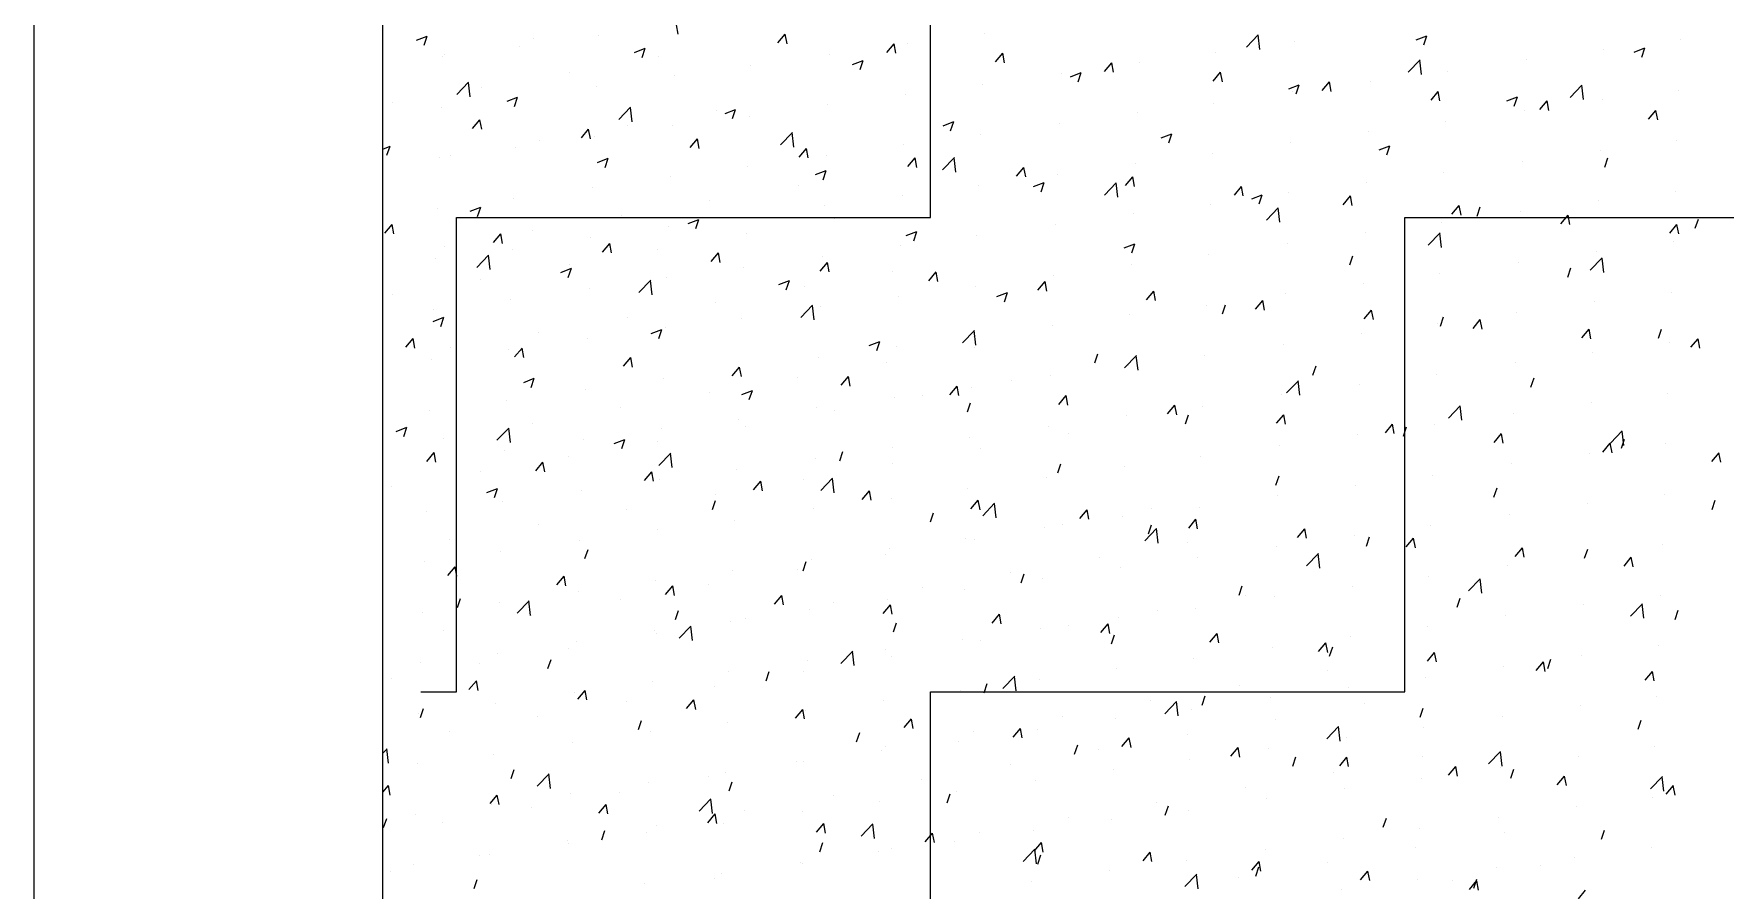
# Model space of a CAD drawing. Header units: millimetres. Extents: x 331487 to 517269, y 198509 to 399936.
# Drawn here: x 414920 to 416035, y 396096 to 396661 of the extents above; entities that cross this region are included whole.
import ezdxf

# ---------------------------------------------------------------- set-up
doc = ezdxf.new("R2010")
doc.units = ezdxf.units.MM
doc.header["$MEASUREMENT"] = 0
doc.layers.add('9th_Column', color=2, linetype='Continuous', lineweight=25)
doc.layers.add('9th_Hatch-4', color=252, linetype='Continuous', lineweight=5)
doc.layers.add('COLUMN', color=6, linetype='Continuous')

msp = doc.modelspace()

# ---------------------------------------------------------------- linework, layer by layer
at = {"layer": '9th_Column'}
for p, q in [((414920.1, 398279), (414920.1, 392419)), ((415150.1, 392649), (415150.1, 398049))]:
    msp.add_line(p, q, dxfattribs=at)
at = {"layer": '9th_Hatch-4', "linetype": 'Continuous'}
for p, q in [((415511.2, 396539.6), (415511.2, 396852.1)), ((415198.7, 396539.6), (415511.2, 396539.6)), ((415198.7, 396227.1), (415198.7, 396539.6)), ((415823.7, 396539.6), (416136.2, 396539.6)), ((415823.7, 396227.1), (415823.7, 396539.6)), ((415175.1, 396227.1), (415198.7, 396227.1)), ((415511.2, 396227.1), (415823.7, 396227.1)), ((415511.2, 395914.6), (415511.2, 396227.1))]:
    msp.add_line(p, q, dxfattribs=at)
at = {"layer": 'COLUMN', "color": 2, "linetype": 'Continuous'}
for p, q in [((415344.8, 396660.5), (415343.7, 396666.7)), ((415546.6, 396660.7), (415546.6, 396660.7)), ((415172.3, 396656.5), (415179.3, 396659.2)), ((415177.3, 396653.2), (415179.3, 396659.2)), ((415240.2, 396652.1), (415240.2, 396652.1)), ((415249.3, 396657.4), (415249.3, 396657.4)), ((415292.1, 396659.6), (415292.1, 396659.6)), ((415316, 396648.5), (415323, 396651.2)), ((415321, 396645.2), (415323, 396651.2)), ((415410.6, 396654.7), (415415.4, 396660.5)), ((415416.6, 396654.2), (415415.4, 396660.5)), ((415482.3, 396648.4), (415487.1, 396654.2)), ((415488.3, 396647.9), (415487.1, 396654.2)), ((415496.1, 396654.3), (415496.1, 396654.3)), ((415719.3, 396651.9), (415727, 396660)), ((415728.1, 396650.5), (415727, 396660)), ((415751.1, 396655.8), (415751.1, 396655.8)), ((415831.2, 396656.7), (415838.2, 396659.4)), ((415836.2, 396653.4), (415838.2, 396659.4)), ((415955, 396650.5), (415955, 396650.5)), ((415974.9, 396648.7), (415981.9, 396651.4)), ((415979.9, 396645.4), (415981.9, 396651.4)), ((416005.5, 396656.9), (416005.5, 396656.9)), ((415189.7, 396645.7), (415189.7, 396645.7)), ((415191, 396647.4), (415191, 396647.4)), ((415331.6, 396645.5), (415331.6, 396645.5)), ((415392.8, 396639.8), (415392.8, 396639.8)), ((415444.7, 396647.2), (415444.7, 396647.2)), ((415459.7, 396640.5), (415466.7, 396643.2)), ((415464.7, 396637.2), (415466.7, 396643.2)), ((415554, 396642.2), (415558.9, 396647.9)), ((415560, 396641.6), (415558.9, 396647.9)), ((415625.8, 396635.9), (415630.6, 396641.6)), ((415631.7, 396635.4), (415630.6, 396641.6)), ((415648.6, 396641.9), (415648.6, 396641.9)), ((415699.1, 396648.3), (415699.1, 396648.3)), ((415826, 396635.4), (415833.8, 396643.5)), ((415834.8, 396633.9), (415833.7, 396643.4)), ((415903.7, 396643.5), (415903.7, 396643.5)), ((415198.9, 396620.7), (415206.7, 396628.8)), ((415207.7, 396619.3), (415206.6, 396628.7)), ((415273.3, 396635.5), (415273.3, 396635.5)), ((415342.3, 396633.4), (415342.3, 396633.4)), ((415545.4, 396627.4), (415545.4, 396627.4)), ((415597.3, 396634.9), (415597.3, 396634.9)), ((415603.4, 396632.5), (415610.4, 396635.2)), ((415608.4, 396629.1), (415610.4, 396635.2)), ((415697.5, 396629.6), (415702.3, 396635.4)), ((415703.5, 396629.1), (415702.3, 396635.4)), ((415747.2, 396624.5), (415754.2, 396627.2)), ((415752.1, 396621.1), (415754.2, 396627.2)), ((415769.2, 396623.3), (415774, 396629.1)), ((415775.2, 396622.8), (415774, 396629.1)), ((415801.2, 396629.6), (415801.2, 396629.6)), ((415851.7, 396636), (415851.7, 396636)), ((415214.9, 396625.5), (415214.9, 396625.5)), ((415232, 396616.3), (415239, 396619)), ((415237, 396612.9), (415239, 396619)), ((415239, 396618.8), (415239, 396618.8)), ((415290.9, 396626.3), (415290.9, 396626.3)), ((415494.8, 396621), (415494.8, 396621)), ((415749.9, 396622.6), (415749.9, 396622.6)), ((415841, 396617.1), (415845.8, 396622.8)), ((415846.9, 396616.5), (415845.8, 396622.8)), ((415890.9, 396616.5), (415897.9, 396619.2)), ((415895.8, 396613.1), (415897.9, 396619.2)), ((415912.7, 396610.8), (415917.5, 396616.5)), ((415918.7, 396610.3), (415917.5, 396616.5)), ((415932.7, 396618.8), (415940.5, 396626.9)), ((415941.5, 396617.4), (415940.4, 396626.8)), ((415953.8, 396617.2), (415953.8, 396617.2)), ((416004.3, 396623.6), (416004.3, 396623.6)), ((415156.6, 396615.4), (415156.6, 396615.4)), ((415188.5, 396612.4), (415188.5, 396612.4)), ((415305.6, 396604.2), (415313.4, 396612.3)), ((415314.4, 396602.7), (415313.3, 396612.2)), ((415369.8, 396610.5), (415369.8, 396610.5)), ((415375.7, 396608.3), (415382.7, 396610.9)), ((415380.7, 396604.9), (415382.7, 396610.9)), ((415391.6, 396606.5), (415391.6, 396606.5)), ((415443.5, 396614), (415443.5, 396614)), ((415647.4, 396608.7), (415647.4, 396608.7)), ((415697.9, 396615.1), (415697.9, 396615.1)), ((415902.4, 396610.2), (415902.4, 396610.2)), ((415984.4, 396604.5), (415989.2, 396610.3)), ((415990.4, 396604), (415989.2, 396610.3)), ((415209.3, 396598.3), (415214.1, 396604.1)), ((415215.3, 396597.8), (415214.1, 396604.1)), ((415281, 396592.1), (415285.8, 396597.8)), ((415287, 396591.5), (415285.8, 396597.8)), ((415311.4, 396600.5), (415311.4, 396600.5)), ((415341.1, 396600.1), (415341.1, 396600.1)), ((415412.3, 396587.6), (415420.1, 396595.7)), ((415421.1, 396586.1), (415420, 396595.6)), ((415519.4, 396600.2), (415526.4, 396602.9)), ((415524.4, 396596.9), (415526.4, 396602.9)), ((415544.1, 396594.1), (415544.1, 396594.1)), ((415596.1, 396601.6), (415596.1, 396601.6)), ((415663.1, 396592.2), (415670.1, 396594.9)), ((415668.1, 396588.9), (415670.1, 396594.9)), ((415800, 396596.3), (415800, 396596.3)), ((415850.5, 396602.7), (415850.5, 396602.7)), ((415150.1, 396584.8), (415155, 396586.7)), ((415152.9, 396580.7), (415155, 396586.7)), ((415237.8, 396585.5), (415237.8, 396585.5)), ((415253.1, 396590.5), (415253.1, 396590.5)), ((415289.7, 396593), (415289.7, 396593)), ((415352.7, 396585.8), (415357.6, 396591.5)), ((415358.7, 396585.2), (415357.6, 396591.5)), ((415424.5, 396579.5), (415429.3, 396585.2)), ((415430.4, 396579), (415429.3, 396585.2)), ((415493.6, 396587.7), (415493.6, 396587.7)), ((415748.7, 396589.3), (415748.7, 396589.3)), ((415806.9, 396584.2), (415813.9, 396586.9)), ((415811.8, 396580.9), (415813.8, 396586.9)), ((415952.6, 396584), (415952.6, 396584)), ((416003.1, 396590.4), (416003.1, 396590.4)), ((415187.3, 396579.1), (415187.3, 396579.1)), ((415194.8, 396580.5), (415194.8, 396580.5)), ((415291.7, 396576), (415298.7, 396578.7)), ((415296.7, 396572.6), (415298.7, 396578.7)), ((415390.3, 396573.2), (415390.3, 396573.2)), ((415442.3, 396580.7), (415442.3, 396580.7)), ((415496.2, 396573.2), (415501, 396579)), ((415502.2, 396572.7), (415501, 396579)), ((415519.1, 396571.1), (415526.9, 396579.2)), ((415527.9, 396569.6), (415526.8, 396579.1)), ((415567.9, 396567), (415572.7, 396572.7)), ((415573.9, 396566.4), (415572.7, 396572.7)), ((415646.2, 396575.4), (415646.2, 396575.4)), ((415696.7, 396581.8), (415696.7, 396581.8)), ((415901.2, 396576.9), (415901.2, 396576.9)), ((415955.5, 396572.9), (415957.6, 396578.9)), ((415339.8, 396566.8), (415339.8, 396566.8)), ((415424, 396560.8), (415424, 396560.8)), ((415435.4, 396568), (415442.4, 396570.7)), ((415440.4, 396564.6), (415442.4, 396570.7)), ((415542.9, 396560.8), (415542.9, 396560.8)), ((415579.1, 396560), (415586.1, 396562.7)), ((415584.1, 396556.6), (415586.1, 396562.7)), ((415594.9, 396568.3), (415594.9, 396568.3)), ((415625.8, 396554.5), (415633.6, 396562.6)), ((415634.6, 396553), (415633.5, 396562.5)), ((415639.6, 396560.7), (415644.5, 396566.4)), ((415645.6, 396560.1), (415644.5, 396566.4)), ((415798.8, 396563), (415798.8, 396563)), ((415849.3, 396569.4), (415849.3, 396569.4)), ((415236.6, 396552.2), (415236.6, 396552.2)), ((415288.5, 396559.7), (415288.5, 396559.7)), ((415365.6, 396550.8), (415365.6, 396550.8)), ((415492.4, 396554.4), (415492.4, 396554.4)), ((415711.4, 396554.4), (415716.2, 396560.1)), ((415717.3, 396553.9), (415716.2, 396560.1)), ((415722.8, 396552), (415729.8, 396554.7)), ((415727.8, 396548.6), (415729.8, 396554.7)), ((415747.4, 396556), (415747.4, 396556)), ((415783.1, 396548.1), (415787.9, 396553.9)), ((415789.1, 396547.6), (415787.9, 396553.9)), ((415951.4, 396550.7), (415951.4, 396550.7)), ((416001.9, 396557.1), (416001.9, 396557.1)), ((415186, 396545.8), (415186, 396545.8)), ((415207.7, 396543.8), (415214.7, 396546.4)), ((415212.6, 396540.4), (415214.7, 396546.4)), ((415307.3, 396540.8), (415307.3, 396540.8)), ((415351.4, 396535.7), (415358.4, 396538.4)), ((415356.4, 396532.4), (415358.4, 396538.4)), ((415389.1, 396539.9), (415389.1, 396539.9)), ((415441.1, 396547.4), (415441.1, 396547.4)), ((415447.9, 396538.9), (415447.9, 396538.9)), ((415645, 396542.1), (415645, 396542.1)), ((415695.5, 396548.5), (415695.5, 396548.5)), ((415732.5, 396538), (415740.3, 396546.1)), ((415741.3, 396536.5), (415740.2, 396546)), ((415854.8, 396541.9), (415859.6, 396547.6)), ((415860.8, 396541.3), (415859.6, 396547.6)), ((415871.5, 396540.6), (415873.5, 396546.7)), ((415900, 396543.6), (415900, 396543.6)), ((415926.6, 396535.6), (415931.4, 396541.3)), ((415932.5, 396535), (415931.4, 396541.3)), ((416015.2, 396532.6), (416017.3, 396538.6)), ((415151.4, 396529.4), (415156.3, 396535.1)), ((415157.4, 396528.9), (415156.3, 396535.1)), ((415223.2, 396523.1), (415228, 396528.9)), ((415229.1, 396522.6), (415228, 396528.8)), ((415249, 396530.8), (415249, 396530.8)), ((415338.6, 396533.5), (415338.6, 396533.5)), ((415389.6, 396528.9), (415389.6, 396528.9)), ((415495.1, 396527.7), (415502.1, 396530.4)), ((415500.1, 396524.4), (415502.1, 396530.4)), ((415541.7, 396527.5), (415541.7, 396527.5)), ((415593.6, 396535), (415593.6, 396535)), ((415797.6, 396529.7), (415797.6, 396529.7)), ((415839.2, 396521.4), (415847, 396529.5)), ((415848, 396519.9), (415846.9, 396529.4)), ((415848.1, 396536.1), (415848.1, 396536.1)), ((415998.3, 396529.3), (416003.1, 396535)), ((416004.3, 396528.8), (416003.1, 396535)), ((415190.7, 396520.8), (415190.7, 396520.8)), ((415235.3, 396518.9), (415235.3, 396518.9)), ((415287.3, 396526.4), (415287.3, 396526.4)), ((415294.9, 396516.8), (415299.7, 396522.6)), ((415300.9, 396516.3), (415299.7, 396522.6)), ((415331.3, 396518.9), (415331.3, 396518.9)), ((415366.6, 396510.6), (415371.4, 396516.3)), ((415372.6, 396510), (415371.4, 396516.3)), ((415491.2, 396521.1), (415491.2, 396521.1)), ((415638.8, 396519.7), (415645.8, 396522.4)), ((415643.8, 396516.4), (415645.8, 396522.4)), ((415746.2, 396522.7), (415746.2, 396522.7)), ((415950.1, 396517.4), (415950.1, 396517.4)), ((416000.7, 396523.8), (416000.7, 396523.8)), ((415184.8, 396512.5), (415184.8, 396512.5)), ((415212.1, 396506.8), (415219.9, 396514.9)), ((415221, 396505.3), (415219.9, 396514.8)), ((415267.4, 396503.5), (415274.4, 396506.2)), ((415272.3, 396500.1), (415274.4, 396506.2)), ((415273, 396508.8), (415273, 396508.8)), ((415387.9, 396506.6), (415387.9, 396506.6)), ((415438.3, 396504.3), (415443.2, 396510)), ((415439.9, 396514.1), (415439.9, 396514.1)), ((415444.3, 396503.8), (415443.2, 396510)), ((415643.8, 396508.8), (415643.8, 396508.8)), ((415694.3, 396515.2), (415694.3, 396515.2)), ((415787.5, 396508.4), (415789.5, 396514.4)), ((415898.8, 396510.3), (415898.8, 396510.3)), ((415931.2, 396500.4), (415933.2, 396506.4)), ((415946, 396504.9), (415953.7, 396513)), ((415954.8, 396503.4), (415953.7, 396512.9)), ((415214.6, 396498.8), (415214.6, 396498.8)), ((415318.9, 396490.2), (415326.7, 396498.3)), ((415327.7, 396488.7), (415326.6, 396498.2)), ((415337.4, 396500.2), (415337.4, 396500.2)), ((415411.1, 396495.5), (415418.1, 396498.2)), ((415416, 396492.1), (415418.1, 396498.2)), ((415427.8, 396493.9), (415427.8, 396493.9)), ((415486.1, 396503.9), (415486.1, 396503.9)), ((415510.1, 396498), (415514.9, 396503.8)), ((415516, 396497.5), (415514.9, 396503.7)), ((415540.5, 396494.2), (415540.5, 396494.2)), ((415581.8, 396491.7), (415586.6, 396497.5)), ((415587.8, 396491.2), (415586.6, 396497.5)), ((415592.4, 396501.7), (415592.4, 396501.7)), ((415796.4, 396496.4), (415796.4, 396496.4)), ((415846.9, 396502.8), (415846.9, 396502.8)), ((415156.3, 396488.8), (415156.3, 396488.8)), ((415234.1, 396485.7), (415234.1, 396485.7)), ((415286.1, 396493.2), (415286.1, 396493.2)), ((415369.5, 396483.9), (415369.5, 396483.9)), ((415490, 396487.8), (415490, 396487.8)), ((415554.8, 396487.5), (415561.8, 396490.2)), ((415559.8, 396484.1), (415561.8, 396490.2)), ((415653.5, 396485.5), (415658.3, 396491.2)), ((415659.5, 396484.9), (415658.3, 396491.2)), ((415703.5, 396476.1), (415705.5, 396482.1)), ((415725.3, 396479.2), (415730.1, 396484.9)), ((415731.2, 396478.7), (415730.1, 396484.9)), ((415745, 396489.4), (415745, 396489.4)), ((415948.9, 396484.1), (415948.9, 396484.1)), ((415999.4, 396490.5), (415999.4, 396490.5)), ((415183.3, 396471.2), (415190.3, 396473.9)), ((415183.6, 396479.3), (415183.6, 396479.3)), ((415188.3, 396467.9), (415190.3, 396473.9)), ((415311.1, 396473.8), (415311.1, 396473.8)), ((415386.7, 396473.3), (415386.7, 396473.3)), ((415425.6, 396473.7), (415433.4, 396481.8)), ((415434.4, 396472.2), (415433.3, 396481.7)), ((415438.6, 396480.8), (415438.6, 396480.8)), ((415642.6, 396475.5), (415642.6, 396475.5)), ((415693.1, 396481.9), (415693.1, 396481.9)), ((415797, 396472.9), (415801.8, 396478.7)), ((415803, 396472.4), (415801.8, 396478.6)), ((415847.2, 396468.1), (415849.2, 396474.1)), ((415868.7, 396466.6), (415873.5, 396472.4)), ((415874.7, 396466.1), (415873.5, 396472.4)), ((415897.6, 396477), (415897.6, 396477)), ((415165.3, 396454.2), (415170.1, 396459.9)), ((415171.3, 396453.6), (415170.1, 396459.9)), ((415252.8, 396463.8), (415252.8, 396463.8)), ((415284.8, 396459.9), (415284.8, 396459.9)), ((415327, 396463.2), (415334.1, 396465.9)), ((415332, 396459.9), (415334, 396465.9)), ((415336.2, 396466.9), (415336.2, 396466.9)), ((415532.3, 396457.1), (415540.1, 396465.2)), ((415539.3, 396461), (415539.3, 396461)), ((415541.1, 396455.6), (415540, 396465.1)), ((415591.2, 396468.5), (415591.2, 396468.5)), ((415795.1, 396463.1), (415795.1, 396463.1)), ((415845.6, 396469.5), (415845.6, 396469.5)), ((415940.4, 396460.4), (415945.2, 396466.1)), ((415946.4, 396459.8), (415945.2, 396466.1)), ((415990.9, 396460.1), (415992.9, 396466.1)), ((415194.5, 396453.8), (415194.5, 396453.8)), ((415232.9, 396452.4), (415232.9, 396452.4)), ((415237, 396447.9), (415241.9, 396453.6)), ((415243, 396447.4), (415241.9, 396453.6)), ((415470.8, 396455.2), (415477.8, 396457.9)), ((415475.7, 396451.9), (415477.8, 396457.9)), ((415488.8, 396454.6), (415488.8, 396454.6)), ((415540.3, 396454.2), (415540.3, 396454.2)), ((415619.4, 396443.9), (415621.5, 396449.9)), ((415743.8, 396456.1), (415743.8, 396456.1)), ((415947.7, 396450.8), (415947.7, 396450.8)), ((415998.2, 396457.2), (415998.2, 396457.2)), ((416012.2, 396454.1), (416017, 396459.8)), ((416018.1, 396453.6), (416017, 396459.8)), ((415182.4, 396446), (415182.4, 396446)), ((415308.8, 396441.6), (415313.6, 396447.4)), ((415314.7, 396441.1), (415313.6, 396447.4)), ((415380.5, 396435.3), (415385.3, 396441.1)), ((415386.5, 396434.8), (415385.3, 396441.1)), ((415385.5, 396440), (415385.5, 396440)), ((415437.4, 396447.5), (415437.4, 396447.5)), ((415482, 396444.2), (415482, 396444.2)), ((415639, 396440.5), (415646.8, 396448.7)), ((415641.3, 396442.2), (415641.3, 396442.2)), ((415647.9, 396439.1), (415646.7, 396448.6)), ((415691.9, 396448.6), (415691.9, 396448.6)), ((415763.2, 396435.8), (415765.2, 396441.9)), ((415896.4, 396443.8), (415896.4, 396443.8)), ((415243, 396431), (415250, 396433.7)), ((415248, 396427.6), (415250, 396433.7)), ((415283.6, 396426.6), (415283.6, 396426.6)), ((415335, 396433.6), (415335, 396433.6)), ((415423.7, 396434.2), (415423.7, 396434.2)), ((415452.2, 396429.1), (415457, 396434.8)), ((415458.2, 396428.5), (415457, 396434.8)), ((415523.9, 396422.8), (415528.8, 396428.5)), ((415529.9, 396422.3), (415528.8, 396428.5)), ((415538.1, 396427.7), (415538.1, 396427.7)), ((415564.3, 396432.3), (415564.3, 396432.3)), ((415590, 396435.2), (415590, 396435.2)), ((415745.8, 396424), (415753.6, 396432.1)), ((415754.6, 396422.5), (415753.5, 396432)), ((415793.9, 396429.9), (415793.9, 396429.9)), ((415844.4, 396436.3), (415844.4, 396436.3)), ((415906.9, 396427.8), (415908.9, 396433.9)), ((415231.7, 396419.1), (415231.7, 396419.1)), ((415365.3, 396424.2), (415365.3, 396424.2)), ((415386.7, 396423), (415393.7, 396425.7)), ((415391.7, 396419.6), (415393.7, 396425.7)), ((415487.5, 396421.3), (415487.5, 396421.3)), ((415505.9, 396422.3), (415505.9, 396422.3)), ((415535.4, 396411.6), (415537.5, 396417.6)), ((415595.7, 396416.5), (415600.5, 396422.3)), ((415601.6, 396416), (415600.5, 396422.3)), ((415667.4, 396410.2), (415672.2, 396416)), ((415673.4, 396409.7), (415672.2, 396416)), ((415690.6, 396415.3), (415690.6, 396415.3)), ((415742.6, 396422.8), (415742.6, 396422.8)), ((415852.5, 396407.4), (415860.3, 396415.6)), ((415861.3, 396406), (415860.2, 396415.5)), ((415946.5, 396417.5), (415946.5, 396417.5)), ((415997, 396423.9), (415997, 396423.9)), ((415181.2, 396412.7), (415181.2, 396412.7)), ((415248.7, 396404.2), (415248.7, 396404.2)), ((415307, 396414.2), (415307, 396414.2)), ((415384.3, 396406.7), (415384.3, 396406.7)), ((415436.2, 396414.2), (415436.2, 396414.2)), ((415447.6, 396412.2), (415447.6, 396412.2)), ((415640.1, 396408.9), (415640.1, 396408.9)), ((415679.1, 396403.6), (415681.2, 396409.6)), ((415739.1, 396404), (415743.9, 396409.7)), ((415745.1, 396403.4), (415743.9, 396409.7)), ((415895.2, 396410.5), (415895.2, 396410.5)), ((415159, 396398.7), (415166, 396401.4)), ((415164, 396395.4), (415166, 396401.4)), ((415190.4, 396394.2), (415190.4, 396394.2)), ((415225.4, 396392.8), (415233.2, 396400.9)), ((415234.2, 396391.3), (415233.1, 396400.8)), ((415282.4, 396393.3), (415282.4, 396393.3)), ((415302.7, 396390.7), (415309.7, 396393.4)), ((415307.7, 396387.4), (415309.7, 396393.4)), ((415333.8, 396400.3), (415333.8, 396400.3)), ((415389.3, 396402.2), (415389.3, 396402.2)), ((415536.8, 396394.4), (415536.8, 396394.4)), ((415588.8, 396401.9), (415588.8, 396401.9)), ((415602.4, 396397.3), (415602.4, 396397.3)), ((415792.7, 396396.6), (415792.7, 396396.6)), ((415810.9, 396397.7), (415815.7, 396403.4)), ((415816.8, 396397.2), (415815.7, 396403.4)), ((415822.8, 396395.6), (415824.9, 396401.6)), ((415843.2, 396403), (415843.2, 396403)), ((415882.6, 396391.4), (415887.4, 396397.2)), ((415888.6, 396390.9), (415887.4, 396397.1)), ((415959.2, 396390.9), (415967, 396399)), ((415966.6, 396387.6), (415968.6, 396393.6)), ((415968, 396389.4), (415966.9, 396398.9)), ((415179.2, 396378.9), (415184, 396384.7)), ((415185.2, 396378.4), (415184, 396384.7)), ((415230.5, 396385.8), (415230.5, 396385.8)), ((415272.7, 396382.2), (415272.7, 396382.2)), ((415331, 396392.2), (415331, 396392.2)), ((415332.1, 396376.2), (415339.9, 396384.4)), ((415340.9, 396374.8), (415339.8, 396384.3)), ((415451.4, 396379.3), (415453.4, 396385.4)), ((415486.3, 396388), (415486.3, 396388)), ((415544.1, 396387.3), (415544.1, 396387.3)), ((415689.4, 396382), (415689.4, 396382)), ((415741.4, 396389.5), (415741.4, 396389.5)), ((415945.3, 396384.2), (415945.3, 396384.2)), ((415954.3, 396385.1), (415959.1, 396390.9)), ((415960.3, 396384.6), (415959.1, 396390.9)), ((415995.8, 396390.6), (415995.8, 396390.6)), ((416026, 396378.9), (416030.9, 396384.6)), ((416032, 396378.3), (416030.8, 396384.6)), ((415180, 396379.4), (415180, 396379.4)), ((415214.3, 396372.2), (415214.3, 396372.2)), ((415250.9, 396372.7), (415255.7, 396378.4)), ((415256.9, 396372.1), (415255.7, 396378.4)), ((415322.6, 396366.4), (415327.5, 396372.1)), ((415328.6, 396365.9), (415327.5, 396372.1)), ((415383.1, 396373.4), (415383.1, 396373.4)), ((415435, 396380.9), (415435, 396380.9)), ((415485.8, 396377.2), (415485.8, 396377.2)), ((415595.1, 396371.3), (415597.1, 396377.4)), ((415638.9, 396375.6), (415638.9, 396375.6)), ((415893.9, 396377.2), (415893.9, 396377.2)), ((415156, 396362.2), (415156, 396362.2)), ((415218.7, 396358.5), (415225.7, 396361.1)), ((415223.7, 396355.1), (415225.7, 396361.1)), ((415281.2, 396360), (415281.2, 396360)), ((415332.5, 396367), (415332.5, 396367)), ((415394.4, 396360.1), (415399.2, 396365.9)), ((415400.3, 396359.6), (415399.2, 396365.9)), ((415427.5, 396367.2), (415427.5, 396367.2)), ((415438.9, 396359.7), (415446.6, 396367.8)), ((415447.7, 396358.2), (415446.6, 396367.7)), ((415466.1, 396353.8), (415470.9, 396359.6)), ((415472.1, 396353.3), (415470.9, 396359.6)), ((415535.6, 396361.1), (415535.6, 396361.1)), ((415587.6, 396368.6), (415587.6, 396368.6)), ((415738.8, 396363.3), (415740.9, 396369.4)), ((415791.5, 396363.3), (415791.5, 396363.3)), ((415842, 396369.7), (415842, 396369.7)), ((415882.5, 396355.3), (415884.6, 396361.4)), ((415229.3, 396352.5), (415229.3, 396352.5)), ((415367.4, 396347.1), (415369.4, 396353.1)), ((415369.2, 396357.2), (415369.2, 396357.2)), ((415485.1, 396354.7), (415485.1, 396354.7)), ((415537.8, 396347.6), (415542.6, 396353.3)), ((415543.8, 396347), (415542.6, 396353.3)), ((415545.6, 396343.1), (415553.4, 396351.3)), ((415554.4, 396341.7), (415553.3, 396351.2)), ((415688.2, 396348.7), (415688.2, 396348.7)), ((415740.1, 396356.2), (415740.1, 396356.2)), ((415944.1, 396350.9), (415944.1, 396350.9)), ((415994.6, 396357.3), (415994.6, 396357.3)), ((416026.3, 396347.3), (416028.3, 396353.4)), ((415178.7, 396346.1), (415178.7, 396346.1)), ((415310.9, 396347.2), (415310.9, 396347.2)), ((415381.8, 396340.1), (415381.8, 396340.1)), ((415433.8, 396347.6), (415433.8, 396347.6)), ((415511.1, 396339.1), (415513.1, 396345.1)), ((415598.3, 396337.6), (415598.3, 396337.6)), ((415609.5, 396341.3), (415614.4, 396347)), ((415615.5, 396340.8), (415614.4, 396347)), ((415637.7, 396342.3), (415637.7, 396342.3)), ((415656.6, 396347.6), (415656.6, 396347.6)), ((415681.3, 396335), (415686.1, 396340.8)), ((415687.2, 396334.5), (415686.1, 396340.8)), ((415892.7, 396343.9), (415892.7, 396343.9)), ((415194.2, 396327.2), (415194.2, 396327.2)), ((415252.5, 396337.2), (415252.5, 396337.2)), ((415280, 396326.7), (415280, 396326.7)), ((415331.3, 396333.7), (415331.3, 396333.7)), ((415534.4, 396327.8), (415534.4, 396327.8)), ((415540, 396327.6), (415540, 396327.6)), ((415586.4, 396335.3), (415586.4, 396335.3)), ((415652.3, 396326.6), (415660.1, 396334.7)), ((415654.8, 396331.1), (415656.8, 396337.1)), ((415661.1, 396325.1), (415660, 396334.6)), ((415753, 396328.7), (415757.8, 396334.5)), ((415759, 396328.2), (415757.8, 396334.5)), ((415790.3, 396330), (415790.3, 396330)), ((415798.5, 396323.1), (415800.5, 396329.1)), ((415824.7, 396322.5), (415829.5, 396328.2)), ((415830.7, 396321.9), (415829.5, 396328.2)), ((415840.8, 396336.4), (415840.8, 396336.4)), ((415228, 396319.2), (415228, 396319.2)), ((415283.4, 396314.8), (415285.4, 396320.9)), ((415481.7, 396317.6), (415481.7, 396317.6)), ((415483.9, 396321.4), (415483.9, 396321.4)), ((415622.3, 396315.6), (415622.3, 396315.6)), ((415680.6, 396325.7), (415680.6, 396325.7)), ((415687, 396315.4), (415687, 396315.4)), ((415738.9, 396322.9), (415738.9, 396322.9)), ((415759, 396310), (415766.8, 396318.1)), ((415767.8, 396308.6), (415766.7, 396318.1)), ((415896.5, 396316.2), (415901.3, 396321.9)), ((415902.4, 396315.7), (415901.3, 396321.9)), ((415942.2, 396315.1), (415944.3, 396321.1)), ((415942.8, 396317.6), (415942.8, 396317.6)), ((415968.2, 396309.9), (415973, 396315.7)), ((415974.2, 396309.4), (415973, 396315.7)), ((415993.4, 396324), (415993.4, 396324)), ((415177.5, 396312.8), (415177.5, 396312.8)), ((415193.1, 396303.7), (415197.9, 396309.5)), ((415199, 396303.2), (415197.9, 396309.5)), ((415380.6, 396306.9), (415380.6, 396306.9)), ((415423.4, 396307.6), (415423.4, 396307.6)), ((415427.1, 396306.8), (415429.1, 396312.9)), ((415432.6, 396314.4), (415432.6, 396314.4)), ((415564, 396305.6), (415564, 396305.6)), ((415570.8, 396298.8), (415572.8, 396304.9)), ((415636.5, 396309), (415636.5, 396309)), ((415891.5, 396310.6), (415891.5, 396310.6)), ((415264.8, 396297.5), (415269.6, 396303.2)), ((415270.8, 396296.9), (415269.6, 396303.2)), ((415278.8, 396293.4), (415278.8, 396293.4)), ((415330.1, 396300.5), (415330.1, 396300.5)), ((415336.5, 396291.2), (415341.3, 396296.9)), ((415342.5, 396290.6), (415341.3, 396296.9)), ((415365, 396297.6), (415365, 396297.6)), ((415505.6, 396295.6), (415505.6, 396295.6)), ((415533.2, 396294.5), (415533.2, 396294.5)), ((415585.1, 396302), (415585.1, 396302)), ((415714.5, 396290.8), (415716.5, 396296.9)), ((415789.1, 396296.7), (415789.1, 396296.7)), ((415839.6, 396303.1), (415839.6, 396303.1)), ((415865.8, 396293.5), (415873.5, 396301.6)), ((415874.6, 396292), (415873.5, 396301.5)), ((415199.3, 396282.6), (415201.4, 396288.6)), ((415226.8, 396285.9), (415226.8, 396285.9)), ((415238.7, 396278.8), (415246.5, 396286.9)), ((415247.5, 396277.4), (415246.4, 396286.9)), ((415306.7, 396287.6), (415306.7, 396287.6)), ((415408.2, 396284.9), (415413.1, 396290.6)), ((415414.2, 396284.4), (415413.1, 396290.6)), ((415447.3, 396285.6), (415447.3, 396285.6)), ((415480, 396278.6), (415484.8, 396284.4)), ((415482.7, 396288.1), (415482.7, 396288.1)), ((415485.9, 396278.1), (415484.8, 396284.4)), ((415685.8, 396282.2), (415685.8, 396282.2)), ((415718.8, 396290.7), (415718.8, 396290.7)), ((415737.7, 396289.7), (415737.7, 396289.7)), ((415858.2, 396282.8), (415860.2, 396288.8)), ((415941.6, 396284.4), (415941.6, 396284.4)), ((415972.5, 396276.9), (415980.3, 396285)), ((415981.3, 396275.5), (415980.2, 396285)), ((415992.1, 396290.8), (415992.1, 396290.8)), ((415176.3, 396279.5), (415176.3, 396279.5)), ((415248.4, 396277.5), (415248.4, 396277.5)), ((415343, 396274.6), (415345.1, 396280.6)), ((415345.4, 396262.3), (415353.2, 396270.4)), ((415379.4, 396273.6), (415379.4, 396273.6)), ((415389, 396275.6), (415389, 396275.6)), ((415431.3, 396281.1), (415431.3, 396281.1)), ((415486.8, 396266.6), (415488.8, 396272.6)), ((415551.7, 396272.3), (415556.5, 396278.1)), ((415557.7, 396271.8), (415556.5, 396278.1)), ((415602.2, 396270.6), (415602.2, 396270.6)), ((415623.4, 396266.1), (415628.2, 396271.8)), ((415629.4, 396265.5), (415628.2, 396271.8)), ((415635.3, 396275.8), (415635.3, 396275.8)), ((415660.5, 396280.7), (415660.5, 396280.7)), ((415890.3, 396277.3), (415890.3, 396277.3)), ((416001.9, 396274.8), (416003.9, 396280.8)), ((415190.1, 396267.5), (415190.1, 396267.5)), ((415277.5, 396260.1), (415277.5, 396260.1)), ((415328.9, 396267.2), (415328.9, 396267.2)), ((415330.7, 396265.6), (415330.7, 396265.6)), ((415354.2, 396260.8), (415353.1, 396270.3)), ((415532, 396261.2), (415532, 396261.2)), ((415543.8, 396260.6), (415543.8, 396260.6)), ((415583.9, 396268.7), (415583.9, 396268.7)), ((415630.5, 396258.6), (415632.5, 396264.6)), ((415695.2, 396259.8), (415700, 396265.5)), ((415701.1, 396259.3), (415700, 396265.5)), ((415766.9, 396253.5), (415771.7, 396259.3)), ((415772.9, 396253), (415771.7, 396259.3)), ((415787.8, 396263.4), (415787.8, 396263.4)), ((415838.4, 396269.8), (415838.4, 396269.8)), ((415225.6, 396252.6), (415225.6, 396252.6)), ((415259, 396242.3), (415261.1, 396248.4)), ((415272.4, 396255.6), (415272.4, 396255.6)), ((415452.1, 396245.7), (415459.9, 396253.8)), ((415460.9, 396244.3), (415459.8, 396253.8)), ((415481.5, 396254.8), (415481.5, 396254.8)), ((415485.5, 396250.6), (415485.5, 396250.6)), ((415684.6, 396248.9), (415684.6, 396248.9)), ((415736.5, 396256.4), (415736.5, 396256.4)), ((415774.2, 396250.6), (415776.2, 396256.6)), ((415838.6, 396247.2), (415843.4, 396253)), ((415844.6, 396246.7), (415843.4, 396253)), ((415917.9, 396242.5), (415919.9, 396248.6)), ((415940.4, 396251.1), (415940.4, 396251.1)), ((415990.9, 396257.5), (415990.9, 396257.5)), ((415175.1, 396246.2), (415175.1, 396246.2)), ((415214, 396245.6), (415214, 396245.6)), ((415378.2, 396240.3), (415378.2, 396240.3)), ((415402.7, 396234.3), (415404.8, 396240.4)), ((415427.2, 396240.6), (415427.2, 396240.6)), ((415430.1, 396247.8), (415430.1, 396247.8)), ((415558.8, 396229.2), (415566.6, 396237.3)), ((415567.6, 396227.7), (415566.5, 396237.2)), ((415634, 396242.5), (415634, 396242.5)), ((415773, 396241), (415773, 396241)), ((415889.1, 396244), (415889.1, 396244)), ((415910.3, 396241), (415915.1, 396246.7)), ((415916.3, 396240.4), (415915.1, 396246.7)), ((415982.1, 396234.7), (415986.9, 396240.4)), ((415988, 396234.2), (415986.9, 396240.4)), ((415155.7, 396235.6), (415155.7, 396235.6)), ((415206.9, 396228.5), (415211.8, 396234.3)), ((415212.9, 396228), (415211.8, 396234.2)), ((415276.3, 396226.8), (415276.3, 396226.8)), ((415278.7, 396222.2), (415283.5, 396228)), ((415284.6, 396221.7), (415283.5, 396228)), ((415327.7, 396233.9), (415327.7, 396233.9)), ((415368.9, 396230.6), (415368.9, 396230.6)), ((415530.8, 396227.9), (415530.8, 396227.9)), ((415546.5, 396226.3), (415548.5, 396232.4)), ((415582.7, 396235.4), (415582.7, 396235.4)), ((415714.7, 396231), (415714.7, 396231)), ((415786.6, 396230.1), (415786.6, 396230.1)), ((415837.1, 396236.5), (415837.1, 396236.5)), ((415175, 396210.1), (415177, 396216.1)), ((415224.4, 396219.3), (415224.4, 396219.3)), ((415310.6, 396220.6), (415310.6, 396220.6)), ((415350.4, 396216), (415355.2, 396221.7)), ((415356.4, 396215.4), (415355.2, 396221.7)), ((415422.1, 396209.7), (415426.9, 396215.4)), ((415428.1, 396209.2), (415426.9, 396215.4)), ((415480.3, 396221.5), (415480.3, 396221.5)), ((415656.3, 396221), (415656.3, 396221)), ((415665.6, 396212.6), (415673.3, 396220.7)), ((415674.4, 396211.2), (415673.3, 396220.6)), ((415683.3, 396215.6), (415683.3, 396215.6)), ((415690.2, 396218.3), (415692.2, 396224.3)), ((415735.3, 396223.1), (415735.3, 396223.1)), ((415796.9, 396219), (415796.9, 396219)), ((415833.9, 396210.3), (415835.9, 396216.3)), ((415939.2, 396217.8), (415939.2, 396217.8)), ((415989.7, 396224.2), (415989.7, 396224.2)), ((415173.9, 396212.9), (415173.9, 396212.9)), ((415252.2, 396210.6), (415252.2, 396210.6)), ((415318.7, 396202.1), (415320.7, 396208.1)), ((415377, 396207), (415377, 396207)), ((415428.9, 396214.5), (415428.9, 396214.5)), ((415493.8, 396203.4), (415498.7, 396209.2)), ((415499.8, 396202.9), (415498.7, 396209.1)), ((415598, 396211), (415598, 396211)), ((415632.8, 396209.2), (415632.8, 396209.2)), ((415738.6, 396209), (415738.6, 396209)), ((415772.3, 396196.1), (415780.1, 396204.2)), ((415781.1, 396194.6), (415780, 396204.1)), ((415887.9, 396210.7), (415887.9, 396210.7)), ((415977.6, 396202.3), (415979.6, 396208.3)), ((415193.9, 396200.6), (415193.9, 396200.6)), ((415275.1, 396193.5), (415275.1, 396193.5)), ((415326.5, 396200.6), (415326.5, 396200.6)), ((415462.4, 396194.1), (415464.5, 396200.1)), ((415529.5, 396194.6), (415529.5, 396194.6)), ((415539.7, 396201), (415539.7, 396201)), ((415565.6, 396197.1), (415570.4, 396202.9)), ((415571.5, 396196.6), (415570.4, 396202.9)), ((415581.5, 396202.1), (415581.5, 396202.1)), ((415637.3, 396190.9), (415642.1, 396196.6)), ((415643.3, 396190.3), (415642.1, 396196.6)), ((415680.3, 396199), (415680.3, 396199)), ((415785.4, 396196.8), (415785.4, 396196.8)), ((415835.9, 396203.2), (415835.9, 396203.2)), ((415150.1, 396186.6), (415153, 396189.5)), ((415154, 396179.9), (415152.9, 396189.4)), ((415223.2, 396186), (415223.2, 396186)), ((415427.7, 396181.2), (415427.7, 396181.2)), ((415479, 396188.2), (415479, 396188.2)), ((415481.4, 396191), (415481.4, 396191)), ((415606.1, 396186), (415608.2, 396192.1)), ((415622, 396189), (415622, 396189)), ((415682.1, 396182.3), (415682.1, 396182.3)), ((415709, 396184.6), (415713.8, 396190.3)), ((415715, 396184), (415713.8, 396190.3)), ((415734.1, 396189.8), (415734.1, 396189.8)), ((415749.9, 396178), (415751.9, 396184.1)), ((415780.8, 396178.3), (415785.6, 396184)), ((415786.7, 396177.8), (415785.6, 396184)), ((415835.1, 396184.1), (415835.1, 396184.1)), ((415879, 396179.5), (415886.8, 396187.6)), ((415887.8, 396178), (415886.7, 396187.5)), ((415938, 396184.5), (415938, 396184.5)), ((415988.5, 396190.9), (415988.5, 396190.9)), ((415172.7, 396179.6), (415172.7, 396179.6)), ((415234.7, 396169.8), (415236.7, 396175.9)), ((415251.9, 396164.9), (415259.7, 396173)), ((415260.7, 396163.4), (415259.6, 396172.9)), ((415364.7, 396170.9), (415364.7, 396170.9)), ((415375.8, 396173.7), (415375.8, 396173.7)), ((415423.1, 396180.9), (415423.1, 396180.9)), ((415563.7, 396179), (415563.7, 396179)), ((415631.6, 396175.9), (415631.6, 396175.9)), ((415776.8, 396174), (415776.8, 396174)), ((415852.5, 396172), (415857.3, 396177.8)), ((415858.5, 396171.5), (415857.3, 396177.8)), ((415886.6, 396177.4), (415886.6, 396177.4)), ((415893.6, 396170), (415895.6, 396176.1)), ((415924.2, 396165.8), (415929, 396171.5)), ((415930.2, 396165.2), (415929, 396171.5)), ((415985.7, 396163), (415993.5, 396171.1)), ((415994.5, 396161.5), (415993.4, 396171)), ((415150.1, 396160.8), (415153.9, 396165.3)), ((415155.1, 396159), (415153.9, 396165.3)), ((415220.8, 396153.3), (415225.6, 396159)), ((415226.8, 396152.8), (415225.6, 396159)), ((415273.9, 396160.3), (415273.9, 396160.3)), ((415306.4, 396160.9), (415306.4, 396160.9)), ((415325.2, 396167.3), (415325.2, 396167.3)), ((415378.4, 396161.8), (415380.4, 396167.8)), ((415447, 396159), (415447, 396159)), ((415505.3, 396169), (415505.3, 396169)), ((415522.1, 396153.8), (415524.1, 396159.8)), ((415528.3, 396161.4), (415528.3, 396161.4)), ((415580.3, 396168.8), (415580.3, 396168.8)), ((415718.5, 396164), (415718.5, 396164)), ((415784.2, 396163.5), (415784.2, 396163.5)), ((415834.7, 396169.9), (415834.7, 396169.9)), ((415995.9, 396159.5), (416000.8, 396165.2)), ((416001.9, 396158.9), (416000.7, 396165.2)), ((415222, 396152.8), (415222, 396152.8)), ((415248.1, 396150.9), (415248.1, 396150.9)), ((415292.5, 396147), (415297.4, 396152.8)), ((415298.5, 396146.5), (415297.4, 396152.7)), ((415358.6, 396148.3), (415366.4, 396156.4)), ((415367.5, 396146.8), (415366.3, 396156.3)), ((415388.7, 396149), (415388.7, 396149)), ((415426.5, 396147.9), (415426.5, 396147.9)), ((415477.8, 396154.9), (415477.8, 396154.9)), ((415660.2, 396154), (415660.2, 396154)), ((415665.8, 396145.8), (415667.9, 396151.8)), ((415680.9, 396149), (415680.9, 396149)), ((415732.8, 396156.5), (415732.8, 396156.5)), ((415936.8, 396151.2), (415936.8, 396151.2)), ((415987.3, 396157.6), (415987.3, 396157.6)), ((415150.7, 396137.6), (415152.7, 396143.6)), ((415171.5, 396146.4), (415171.5, 396146.4)), ((415189.8, 396140.9), (415189.8, 396140.9)), ((415330.4, 396139), (415330.4, 396139)), ((415364.3, 396140.7), (415369.1, 396146.5)), ((415370.2, 396140.2), (415369.1, 396146.5)), ((415374.5, 396140.4), (415374.5, 396140.4)), ((415436, 396134.5), (415440.8, 396140.2)), ((415442, 396133.9), (415440.8, 396140.2)), ((415465.4, 396131.8), (415473.2, 396139.9)), ((415474.2, 396130.3), (415473.1, 396139.8)), ((415601.9, 396144), (415601.9, 396144)), ((415630.4, 396142.6), (415630.4, 396142.6)), ((415809.5, 396137.8), (415811.6, 396143.8)), ((415833.5, 396136.7), (415833.5, 396136.7)), ((415885.4, 396144.2), (415885.4, 396144.2)), ((415272.1, 396129), (415272.1, 396129)), ((415272.7, 396127), (415272.7, 396127)), ((415294.4, 396129.5), (415296.4, 396135.6)), ((415324, 396134), (415324, 396134)), ((415438.1, 396121.5), (415440.1, 396127.6)), ((415507.7, 396128.2), (415512.5, 396133.9)), ((415513.7, 396127.7), (415512.5, 396133.9)), ((415527.1, 396128.1), (415527.1, 396128.1)), ((415543.5, 396134), (415543.5, 396134)), ((415579.1, 396135.6), (415579.1, 396135.6)), ((415579.4, 396121.9), (415584.3, 396127.7)), ((415585.4, 396121.4), (415584.3, 396127.6)), ((415783, 396130.3), (415783, 396130.3)), ((415889.3, 396134.4), (415889.3, 396134.4)), ((415953.3, 396129.8), (415955.3, 396135.8)), ((415213.8, 396118.9), (415213.8, 396118.9)), ((415220.7, 396119.5), (415220.7, 396119.5)), ((415425.3, 396114.6), (415425.3, 396114.6)), ((415476.6, 396121.7), (415476.6, 396121.7)), ((415485.2, 396124), (415485.2, 396124)), ((415572.1, 396115.2), (415579.9, 396123.3)), ((415580.9, 396113.7), (415579.8, 396123.2)), ((415581.8, 396113.5), (415583.8, 396119.6)), ((415651.2, 396115.6), (415656, 396121.4)), ((415657.1, 396115.1), (415656, 396121.4)), ((415679.7, 396115.7), (415679.7, 396115.7)), ((415722.9, 396109.4), (415727.7, 396115.1)), ((415728.9, 396108.8), (415727.7, 396115.1)), ((415731.6, 396123.2), (415731.6, 396123.2)), ((415772.7, 396114.4), (415772.7, 396114.4)), ((415831, 396124.4), (415831, 396124.4)), ((415935.6, 396117.9), (415935.6, 396117.9)), ((415986.1, 396124.3), (415986.1, 396124.3)), ((415155.4, 396108.9), (415155.4, 396108.9)), ((415170.2, 396113.1), (415170.2, 396113.1)), ((415210.4, 396097.3), (415212.4, 396103.3)), ((415368.6, 396104), (415368.6, 396104)), ((415373.3, 396107.1), (415373.3, 396107.1)), ((415426.9, 396114), (415426.9, 396114)), ((415629.2, 396109.3), (415629.2, 396109.3)), ((415678.8, 396098.7), (415686.6, 396106.8)), ((415687.6, 396097.2), (415686.5, 396106.7)), ((415714.4, 396104.4), (415714.4, 396104.4)), ((415725.5, 396105.5), (415727.6, 396111.6)), ((415794.6, 396103.1), (415799.4, 396108.8)), ((415800.6, 396102.6), (415799.4, 396108.8)), ((415832.3, 396103.4), (415832.3, 396103.4)), ((415869.2, 396097.5), (415871.3, 396103.6)), ((415884.2, 396110.9), (415884.2, 396110.9)), ((415913.3, 396112.4), (415913.3, 396112.4)), ((415322.8, 396100.7), (415322.8, 396100.7)), ((415577.8, 396102.3), (415577.8, 396102.3)), ((415781.8, 396097), (415781.8, 396097)), ((415855, 396102.4), (415855, 396102.4)), ((415866.4, 396096.8), (415871.2, 396102.6)), ((415872.3, 396096.3), (415871.2, 396102.5)), ((415938.1, 396090.5), (415942.9, 396096.3))]:
    msp.add_line(p, q, dxfattribs=at)

doc.saveas('drawing.dxf')
